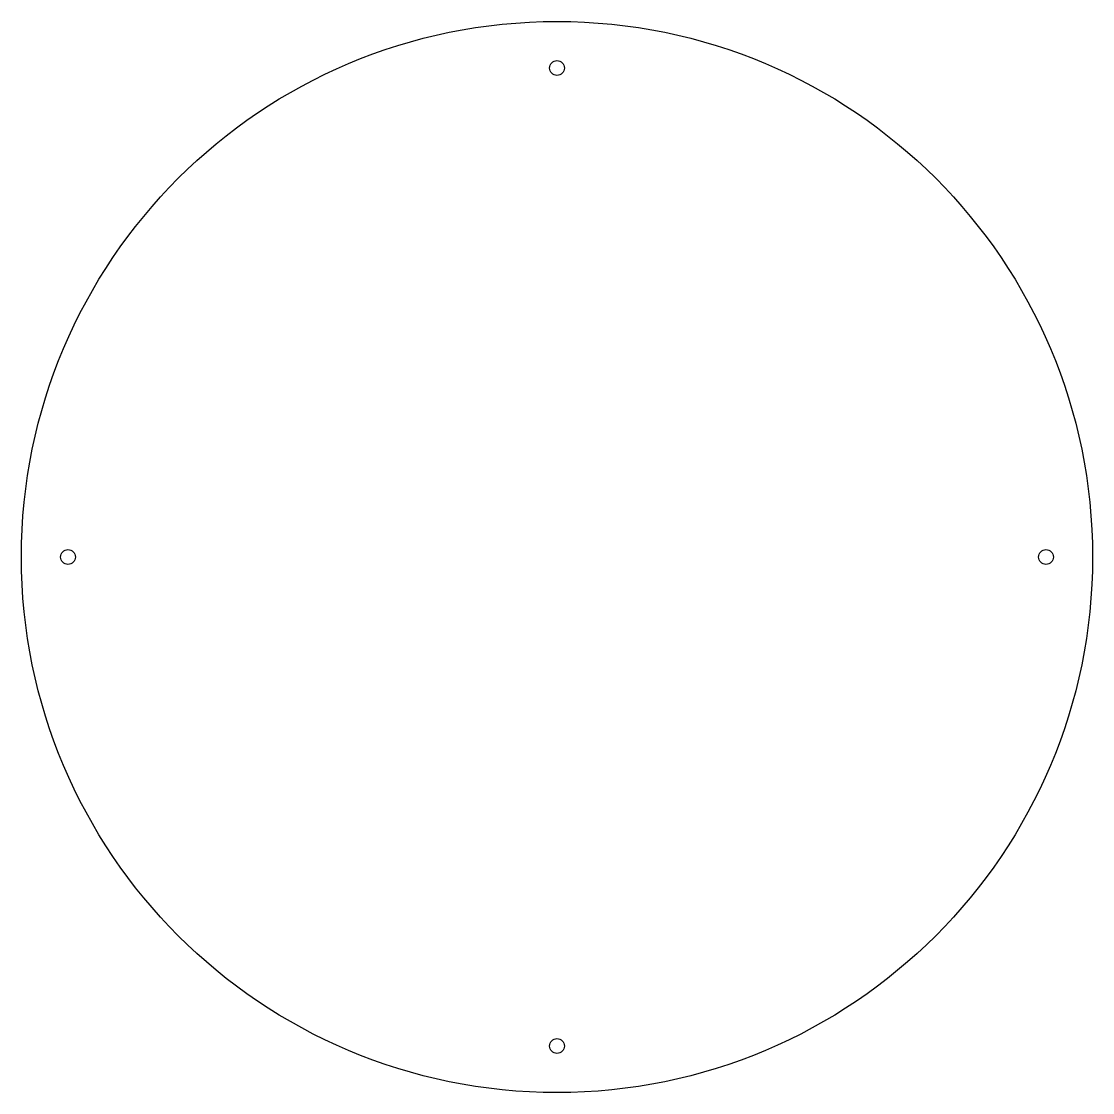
# Model space of a CAD drawing. Header units: millimetres. Extents: x 28 to 258, y 36 to 266.
import ezdxf

# ---------------------------------------------------------------- set-up
doc = ezdxf.new("R2010")
doc.units = ezdxf.units.MM

msp = doc.modelspace()

# ---------------------------------------------------------------- linework, layer by layer
for centre, radius in [((143.43, 151.01), 115), ((143.43, 151.01), 115), ((143.43, 256.01), 1.6), ((160, 160), 0), ((160, 160), 0), ((38.43, 151.01), 1.6), ((248.43, 151.01), 1.6), ((143.43, 46.01), 1.6)]:
    msp.add_circle(centre, radius)

doc.saveas('drawing.dxf')
